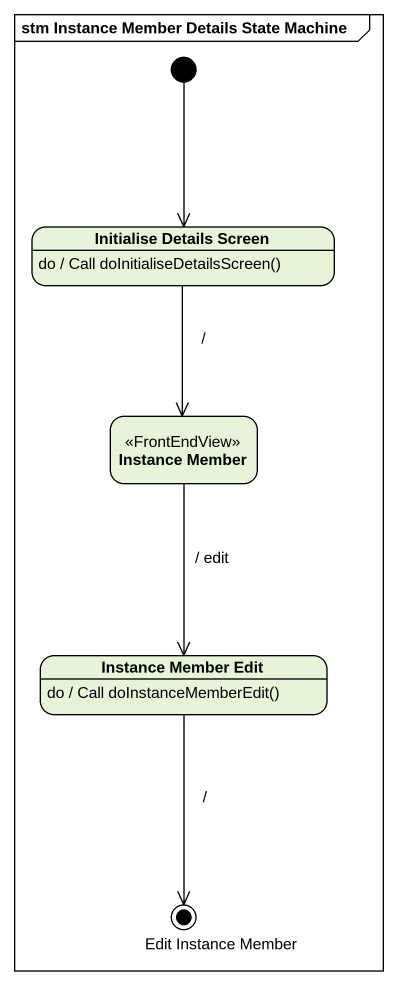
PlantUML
@startuml
mainframe stm Instance Member Details State Machine
hide empty description
state "Initialise Details Screen" as Initialise_Details_Screen
Initialise_Details_Screen : do / Call doInitialiseDetailsScreen()
state "Instance Member" as Instance_Member <<FrontEndView>>
state "Instance Member Edit" as Instance_Member_Edit
Instance_Member_Edit : do / Call doInstanceMemberEdit()
state "Edit Instance Member" as Edit_Instance_Member <<end>>
[*] --> Initialise_Details_Screen
Initialise_Details_Screen --> Instance_Member : /
Instance_Member --> Instance_Member_Edit : / edit
Instance_Member_Edit --> Edit_Instance_Member : /
@enduml
